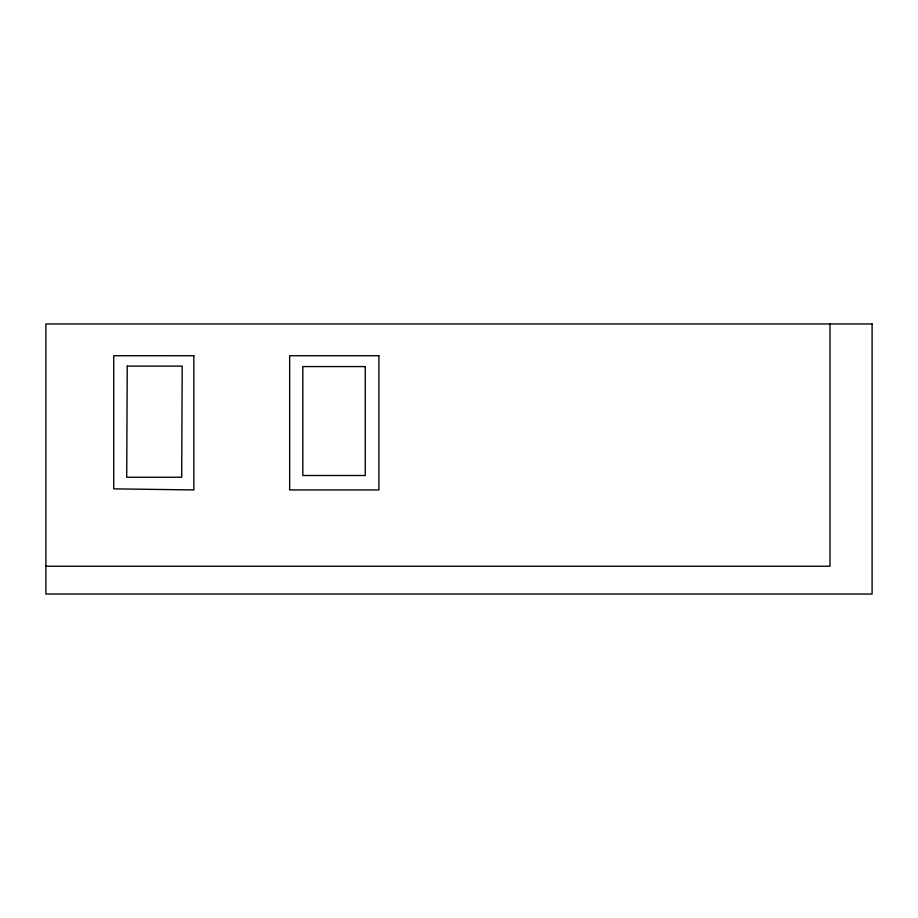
<?xml version="1.0" encoding="UTF-8"?>
<svg xmlns="http://www.w3.org/2000/svg" width="918" height="918" viewBox="0 0 918 918"><rect width="100%" height="100%" fill="white"/><g stroke="black" fill="none" stroke-linecap="round" stroke-linejoin="round"><path stroke-width="1.38" d="M45.9 566.222L829.998 566.222L829.998 323.962M127.235 366.121L126.718 477.245L181.695 477.245L182.2 366.121L127.235 366.121M872.1 323.962L45.9 323.962L45.9 594.038L872.1 594.038L872.1 323.962M378.893 355.725L289.663 355.725L289.663 489.937L378.893 489.937L378.893 355.725M193.87 355.725L113.74 355.714L113.74 488.858L193.87 489.937L193.87 355.725M365.261 366.58L302.825 366.58L302.825 475.501L365.261 475.501L365.261 366.58"/></g></svg>
